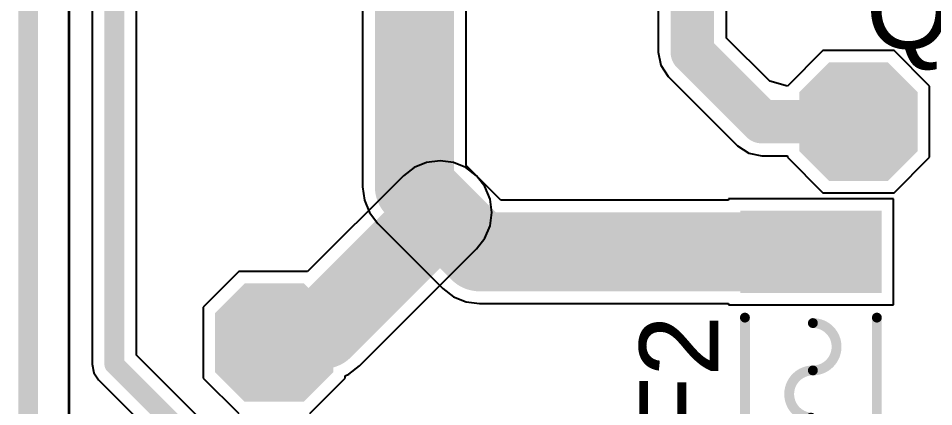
# Model space of a CAD drawing. Header units: millimetres. Extents: x -0.15 to 3.79, y -0.54 to 3.26.
# Drawn here: x -0.1526 to 0.3111, y 1.9365 to 2.1334 of the extents above; entities that cross this region are included whole.
import ezdxf

# ---------------------------------------------------------------- set-up
doc = ezdxf.new("R2010")
doc.units = ezdxf.units.MM
doc.header["$MEASUREMENT"] = 0
for name, color, linetype in [('BottomLayer', 5, 'Continuous'), ('BottomPaste', 16, 'Continuous'), ('BottomSolder', 6, 'Continuous'), ('Mechanical2', 216, 'Continuous'), ('TopLayer', 1, 'Continuous'), ('TopOverlay', 2, 'Continuous'), ('TopPaste', 8, 'Continuous'), ('TopSolder', 216, 'Continuous'), ('ViaHoleLayer', 16, 'Continuous')]:
    doc.layers.add(name, color=color, linetype=linetype)
doc.styles.add('Arial', font='', dxfattribs={"height": 0.2})
doc.styles.get('Arial').set_extended_font_data('Arial')

# ---------------------------------------------------------------- blocks, each defined once
blk = doc.blocks.new('T__________B_120')
at = {"layer": 'BottomLayer'}
blk.add_hatch(color=5, dxfattribs=at).paths.add_polyline_path([(0.015, 0.03), (-0.015, 0.03), (-0.03, 0.015), (-0.03, -0.015), (-0.015, -0.03), (0.015, -0.03), (0.03, -0.015), (0.03, 0.015)])
at = {"layer": 'BottomPaste'}
blk.add_hatch(color=16, dxfattribs=at).paths.add_polyline_path([(0.015, 0.03), (-0.015, 0.03), (-0.03, 0.015), (-0.03, -0.015), (-0.015, -0.03), (0.015, -0.03), (0.03, -0.015), (0.03, 0.015)])
at = {"layer": 'BottomSolder'}
blk.add_hatch(color=6, dxfattribs=at).paths.add_polyline_path([(0.015, 0.03), (-0.015, 0.03), (-0.03, 0.015), (-0.03, -0.015), (-0.015, -0.03), (0.015, -0.03), (0.03, -0.015), (0.03, 0.015)])
blk = doc.blocks.new('T__________B_123')
at = {"layer": 'BottomLayer'}
blk.add_hatch(color=5, dxfattribs=at).paths.add_polyline_path([(0.015, 0.03), (-0.015, 0.03), (-0.03, 0.015), (-0.03, -0.015), (-0.015, -0.03), (0.015, -0.03), (0.03, -0.015), (0.03, 0.015)])
at = {"layer": 'BottomPaste'}
blk.add_hatch(color=16, dxfattribs=at).paths.add_polyline_path([(0.015, 0.03), (-0.015, 0.03), (-0.03, 0.015), (-0.03, -0.015), (-0.015, -0.03), (0.015, -0.03), (0.03, -0.015), (0.03, 0.015)])
at = {"layer": 'BottomSolder'}
blk.add_hatch(color=6, dxfattribs=at).paths.add_polyline_path([(0.015, 0.03), (-0.015, 0.03), (-0.03, 0.015), (-0.03, -0.015), (-0.015, -0.03), (0.015, -0.03), (0.03, -0.015), (0.03, 0.015)])
blk = doc.blocks.new('F____1206__3216_M_______153')
at = {"layer": 'TopLayer'}
for points in [[(-0.08102, 0.03583), (-0.03929, 0.03583), (-0.03929, -0.03583), (-0.08102, -0.03583)], [(0.03929, 0.03583), (0.08102, 0.03583), (0.08102, -0.03583), (0.03929, -0.03583)]]:
    blk.add_hatch(color=1, dxfattribs=at).paths.add_polyline_path(points)
at = {"layer": 'TopPaste'}
for points in [[(-0.08102, 0.03583), (-0.03929, 0.03583), (-0.03929, -0.03583), (-0.08102, -0.03583)], [(0.03929, 0.03583), (0.08102, 0.03583), (0.08102, -0.03583), (0.03929, -0.03583)]]:
    blk.add_hatch(color=8, dxfattribs=at).paths.add_polyline_path(points)
at = {"layer": 'TopSolder'}
for points in [[(-0.08102, 0.03583), (-0.03929, 0.03583), (-0.03929, -0.03583), (-0.08102, -0.03583)], [(0.03929, 0.03583), (0.08102, 0.03583), (0.08102, -0.03583), (0.03929, -0.03583)]]:
    blk.add_hatch(color=216, dxfattribs=at).paths.add_polyline_path(points)
at = {"layer": 'TopOverlay', "const_width": 0.005}
for points in [[(-0.02677, 0.03343), (0.02677, 0.03343)], [(-0.02677, -0.03343), (0.02677, -0.03343)]]:
    blk.add_lwpolyline(points, dxfattribs=at)
at = {"layer": 'TopOverlay', "const_width": 0.0025}
for points in [[(-0.02802, 0.03343, 1), (-0.02552, 0.03343, 1)], [(0.02552, 0.03343, 1), (0.02802, 0.03343, 1)], [(-0.02521, -0.00008, 1), (-0.02271, -0.00008, 1)], [(-0.00125, -0.001, 1), (0.00125, -0.001, 1)], [(-0.00125, -0.001, 1), (0.00125, -0.001, 1)], [(0.02275, -0.001, 1), (0.02525, -0.001, 1)], [(-0.02802, -0.03343, 1), (-0.02552, -0.03343, 1)], [(0.02552, -0.03343, 1), (0.02802, -0.03343, 1)]]:
    blk.add_lwpolyline(points, format="xyb", close=True, dxfattribs=at)
at = {"layer": 'TopOverlay', "const_width": 0.005}
for points in [[(-0.02396, -0.00008, -0.962331), (0, -0.001)], [(0.024, -0.001, -1), (0, -0.001)]]:
    blk.add_lwpolyline(points, format="xyb", dxfattribs=at)

msp = doc.modelspace()

# ---------------------------------------------------------------- hatches: boundary and pattern name
at = {"layer": 'BottomLayer'}
h = msp.add_hatch(color=5, dxfattribs=at)
edge = h.paths.add_edge_path()
edge.add_arc((0.061, 2.035), 0.01575, 0, 360)
at = {"layer": 'BottomSolder'}
h = msp.add_hatch(color=6, dxfattribs=at)
edge = h.paths.add_edge_path()
edge.add_arc((0.061, 2.035), 0.00787, 0, 360)
at = {"layer": 'TopLayer'}
h = msp.add_hatch(color=1, dxfattribs=at)
edge = h.paths.add_edge_path()
edge.add_arc((0.061, 2.035), 0.01575, 0, 360)
at = {"layer": 'TopSolder'}
h = msp.add_hatch(color=216, dxfattribs=at)
edge = h.paths.add_edge_path()
edge.add_arc((0.061, 2.035), 0.00787, 0, 360)
at = {"layer": 'ViaHoleLayer'}
h = msp.add_hatch(color=16, dxfattribs=at)
edge = h.paths.add_edge_path()
edge.add_arc((0.061, 2.035), 0.00787, 0, 360)

# ---------------------------------------------------------------- linework, layer by layer
at = {"layer": 'BottomLayer'}
for p, q in [((-0.12675, 1.81512), (-0.12675, 2.96752)), ((-0.11522, 2.912), (-0.11522, 1.958)), ((-0.09278, 1.96265), (-0.09278, 2.90735)), ((0.17148, 2.22784), (0.17148, 2.11619)), ((0.20614, 2.12337), (0.20614, 2.21831)), ((0.22803, 2.10148), (0.20614, 2.12337)), ((0.17148, 2.11619), (0.1728, 2.10956)), ((0.255, 2.117), (0.237, 2.099)), ((0.291, 2.117), (0.255, 2.117)), ((0.309, 2.099), (0.291, 2.117)), ((0.1728, 2.10956), (0.17655, 2.10393)), ((0.17655, 2.10393), (0.21174, 2.06874)), ((0.237, 2.099), (0.22803, 2.10148)), ((0.309, 2.063), (0.309, 2.099)), ((0.21174, 2.06874), (0.21737, 2.06499)), ((0.21737, 2.06499), (0.224, 2.06367)), ((0.224, 2.06367), (0.237, 2.06367)), ((0.237, 2.06367), (0.237, 2.063)), ((0.05421, 2.06033), (0.04789, 2.05771)), ((0.061, 2.06122), (0.05421, 2.06033)), ((0.06779, 2.06033), (0.061, 2.06122)), ((0.07411, 2.05771), (0.06779, 2.06033)), ((0.237, 2.063), (0.255, 2.045)), ((0.291, 2.045), (0.309, 2.063)), ((0.04789, 2.05771), (0.04246, 2.05354)), ((0.07954, 2.05354), (0.07411, 2.05771)), ((0.04246, 2.05354), (-0.00609, 2.005)), ((0.08371, 2.04811), (0.07954, 2.05354)), ((0.08633, 2.04179), (0.08371, 2.04811)), ((0.08722, 2.035), (0.08633, 2.04179)), ((0.255, 2.045), (0.291, 2.045)), ((0.08633, 2.02821), (0.08722, 2.035)), ((0.08371, 2.02189), (0.08633, 2.02821)), ((0.07954, 2.01646), (0.08371, 2.02189)), ((0.02026, 1.95717), (0.07954, 2.01646)), ((-0.041, 2.005), (-0.059, 1.987)), ((-0.00609, 2.005), (-0.041, 2.005)), ((-0.059, 1.987), (-0.059, 1.951)), ((0.02493, 1.84493), (-0.09278, 1.96265)), ((-0.11522, 1.958), (-0.11522, 1.958)), ((-0.11522, 1.958), (-0.11436, 1.95371)), ((0.01483, 1.953), (0.02026, 1.95717)), ((-0.11436, 1.95371), (-0.11193, 1.95007)), ((0.013, 1.95225), (0.01483, 1.953)), ((-0.11193, 1.95007), (0.00578, 1.83235)), ((-0.059, 1.951), (-0.041, 1.933)), ((-0.005, 1.933), (0.013, 1.951)), ((0.013, 1.951), (0.013, 1.95225))]:
    msp.add_line(p, q, dxfattribs=at)
for points, const_width in [([(-0.104, 1.958), (-0.104, 2.912)], 0.01), ([(0.18881, 2.11619), (0.18881, 2.23125)], 0.022), ([(0.18881, 2.11619), (0.224, 2.081)], 0.022), ([(0.224, 2.081), (0.267, 2.081)], 0.022), ([(0.00172, 1.97572), (0.061, 2.035)], 0.04), ([(-0.01972, 1.969), (-0.013, 1.97572)], 0.04), ([(-0.013, 1.97572), (0.00172, 1.97572)], 0.04), ([(-0.023, 1.969), (-0.01972, 1.969)], 0.04), ([(-0.104, 1.958), (0.017, 1.837)], 0.01)]:
    msp.add_lwpolyline(points, dxfattribs=dict(at, const_width=const_width))
for points, const_width in [([(0.18331, 2.11619, 1), (0.19431, 2.11619, 1)], 0.011), ([(0.18331, 2.11619, 1), (0.19431, 2.11619, 1)], 0.011), ([(0.2185, 2.081, 1), (0.2295, 2.081, 1)], 0.011), ([(0.2185, 2.081, 1), (0.2295, 2.081, 1)], 0.011), ([(0.2615, 2.081, 1), (0.2725, 2.081, 1)], 0.011), ([(0.051, 2.035, 1), (0.071, 2.035, 1)], 0.02), ([(-0.023, 1.97572, 1), (-0.003, 1.97572, 1)], 0.02), ([(-0.023, 1.97572, 1), (-0.003, 1.97572, 1)], 0.02), ([(-0.00828, 1.97572, 1), (0.01172, 1.97572, 1)], 0.02), ([(-0.00828, 1.97572, 1), (0.01172, 1.97572, 1)], 0.02), ([(-0.033, 1.969, 1), (-0.013, 1.969, 1)], 0.02), ([(-0.02972, 1.969, 1), (-0.00972, 1.969, 1)], 0.02), ([(-0.02972, 1.969, 1), (-0.00972, 1.969, 1)], 0.02), ([(-0.1065, 1.958, 1), (-0.1015, 1.958, 1)], 0.005), ([(-0.1065, 1.958, 1), (-0.1015, 1.958, 1)], 0.005)]:
    msp.add_lwpolyline(points, format="xyb", close=True, dxfattribs=dict(at, const_width=const_width))
at = {"layer": 'Mechanical2', "const_width": 0.01}
msp.add_lwpolyline([(-0.14764, -0.49213), (-0.14764, 2.97244)], dxfattribs=at)
at = {"layer": 'TopLayer'}
for p, q in [((-0.127, 1.81496), (-0.127, 2.96717)), ((0.02178, 2.39835), (0.02178, 2.048)), ((0.07422, 2.05886), (0.07422, 2.2348)), ((0.09186, 2.04122), (0.07422, 2.05886)), ((0.02178, 2.048), (0.02178, 2.048)), ((0.02178, 2.048), (0.02267, 2.04121)), ((0.02267, 2.04121), (0.02529, 2.03489)), ((0.20706, 2.04122), (0.09186, 2.04122)), ((0.29072, 2.04193), (0.20706, 2.04193)), ((0.20706, 2.04193), (0.20706, 2.04122)), ((0.29072, 1.9882), (0.29072, 2.04193)), ((0.02529, 2.03489), (0.02946, 2.02946)), ((0.02946, 2.02946), (0.06246, 1.99646)), ((0.06246, 1.99646), (0.06246, 1.99646)), ((0.06246, 1.99646), (0.06789, 1.99229)), ((0.06789, 1.99229), (0.07421, 1.98967)), ((0.07421, 1.98967), (0.081, 1.98878)), ((0.081, 1.98878), (0.20706, 1.98878)), ((0.20706, 1.98878), (0.20706, 1.9882)), ((0.20706, 1.9882), (0.29072, 1.9882))]:
    msp.add_line(p, q, dxfattribs=at)
at = {"layer": 'TopLayer', "const_width": 0.04}
for points in [[(0.048, 2.048), (0.048, 2.406)], [(0.048, 2.048), (0.081, 2.015)], [(0.081, 2.015), (0.24883, 2.015)]]:
    msp.add_lwpolyline(points, dxfattribs=at)
at = {"layer": 'TopLayer', "const_width": 0.02}
for points in [[(0.038, 2.048, 1), (0.058, 2.048, 1)], [(0.038, 2.048, 1), (0.058, 2.048, 1)], [(0.071, 2.015, 1), (0.091, 2.015, 1)], [(0.071, 2.015, 1), (0.091, 2.015, 1)], [(0.23883, 2.015, 1), (0.25883, 2.015, 1)]]:
    msp.add_lwpolyline(points, format="xyb", close=True, dxfattribs=at)

# ---------------------------------------------------------------- block references
for name, p, rotation in [('T__________B_120', (0.273, 2.081), 180), ('F____1206__3216_M_______153', (0.24889, 1.95491), 90), ('T__________B_123', (-0.023, 1.969), 180)]:
    msp.add_blockref(name, p, dxfattribs=dict(rotation=rotation))

# ---------------------------------------------------------------- texts
at = {"layer": 'TopOverlay', "style": 'Arial'}
msp.add_text('Q3', height=0.04, dxfattribs=at).set_placement((0.27668, 2.11801))
msp.add_text('F2', height=0.04, rotation=90, dxfattribs=at).set_placement((0.20199, 1.91768))

doc.saveas('drawing.dxf')
